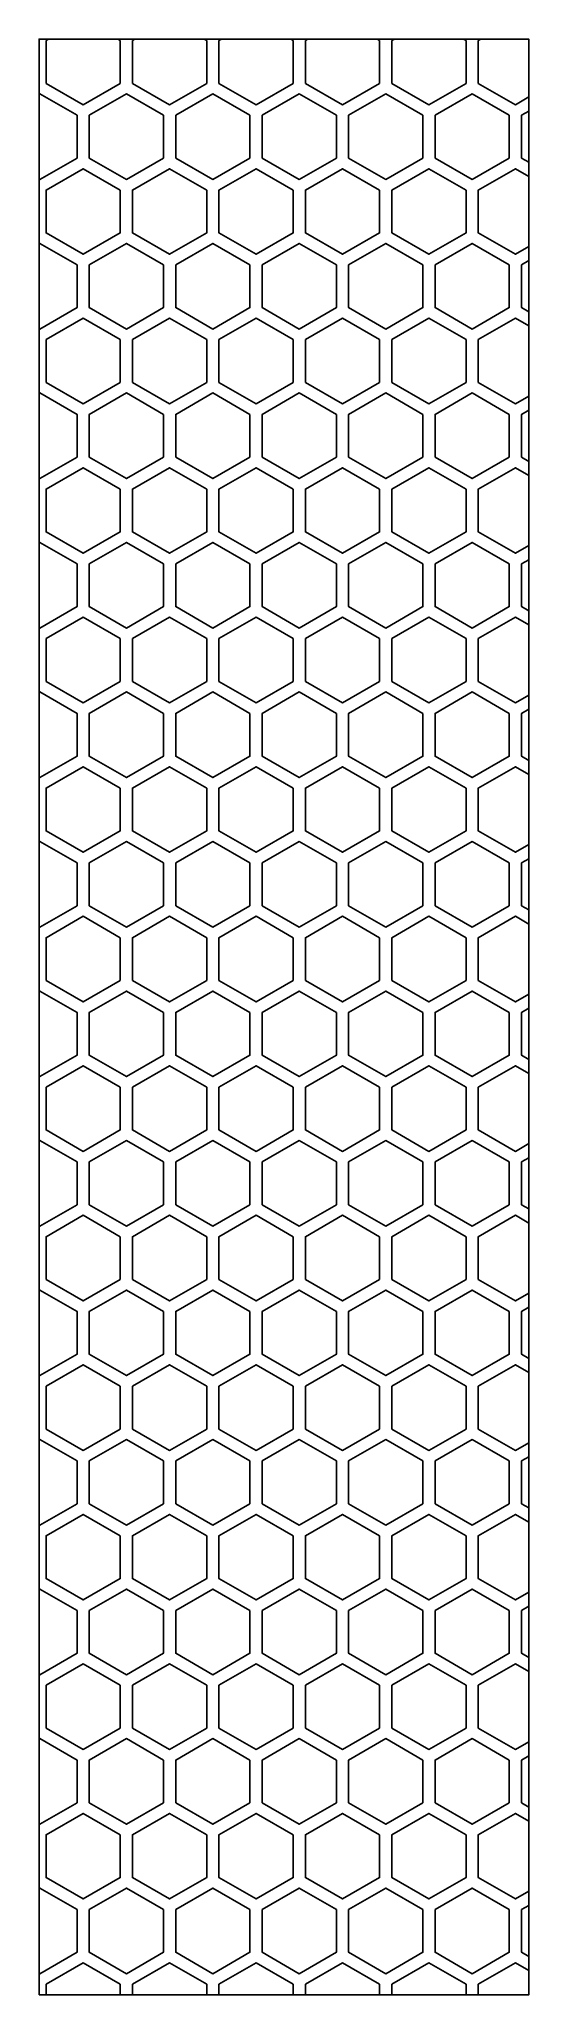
# Model space of a CAD drawing. Header units: millimetres. Extents: x 89.6 to 109.6, y -147.8 to -67.8.
import ezdxf

# ---------------------------------------------------------------- set-up
doc = ezdxf.new("R2010")
doc.units = ezdxf.units.MM
for name, color, linetype in [('outline', 3, 'Continuous'), ('pattern_0001', 2, 'Continuous'), ('pattern_0002', 2, 'Continuous'), ('pattern_0003', 2, 'Continuous'), ('pattern_0004', 2, 'Continuous'), ('pattern_0005', 2, 'Continuous'), ('pattern_0006', 2, 'Continuous'), ('pattern_0007', 2, 'Continuous'), ('pattern_0008', 2, 'Continuous'), ('pattern_0009', 2, 'Continuous'), ('pattern_0010', 2, 'Continuous'), ('pattern_0011', 2, 'Continuous'), ('pattern_0012', 2, 'Continuous'), ('pattern_0013', 2, 'Continuous'), ('pattern_0014', 2, 'Continuous'), ('pattern_0015', 2, 'Continuous'), ('pattern_0016', 2, 'Continuous'), ('pattern_0017', 2, 'Continuous'), ('pattern_0018', 2, 'Continuous'), ('pattern_0019', 2, 'Continuous'), ('pattern_0020', 2, 'Continuous'), ('pattern_0021', 2, 'Continuous'), ('pattern_0022', 2, 'Continuous'), ('pattern_0023', 2, 'Continuous'), ('pattern_0024', 2, 'Continuous'), ('pattern_0025', 2, 'Continuous'), ('pattern_0026', 2, 'Continuous'), ('pattern_0027', 2, 'Continuous'), ('pattern_0028', 2, 'Continuous'), ('pattern_0029', 2, 'Continuous'), ('pattern_0030', 2, 'Continuous'), ('pattern_0031', 2, 'Continuous'), ('pattern_0032', 2, 'Continuous'), ('pattern_0033', 2, 'Continuous'), ('pattern_0034', 2, 'Continuous'), ('pattern_0035', 2, 'Continuous'), ('pattern_0036', 2, 'Continuous'), ('pattern_0037', 2, 'Continuous'), ('pattern_0038', 2, 'Continuous'), ('pattern_0039', 2, 'Continuous'), ('pattern_0040', 2, 'Continuous'), ('pattern_0041', 2, 'Continuous'), ('pattern_0042', 2, 'Continuous'), ('pattern_0043', 2, 'Continuous'), ('pattern_0044', 2, 'Continuous'), ('pattern_0045', 2, 'Continuous'), ('pattern_0046', 2, 'Continuous'), ('pattern_0047', 2, 'Continuous'), ('pattern_0048', 2, 'Continuous'), ('pattern_0049', 2, 'Continuous'), ('pattern_0050', 2, 'Continuous'), ('pattern_0051', 2, 'Continuous'), ('pattern_0052', 2, 'Continuous'), ('pattern_0053', 2, 'Continuous'), ('pattern_0054', 2, 'Continuous'), ('pattern_0055', 2, 'Continuous'), ('pattern_0056', 2, 'Continuous'), ('pattern_0057', 2, 'Continuous'), ('pattern_0058', 2, 'Continuous'), ('pattern_0059', 2, 'Continuous'), ('pattern_0060', 2, 'Continuous'), ('pattern_0061', 2, 'Continuous'), ('pattern_0062', 2, 'Continuous'), ('pattern_0063', 2, 'Continuous'), ('pattern_0064', 2, 'Continuous'), ('pattern_0065', 2, 'Continuous'), ('pattern_0066', 2, 'Continuous'), ('pattern_0067', 2, 'Continuous'), ('pattern_0068', 2, 'Continuous'), ('pattern_0069', 2, 'Continuous'), ('pattern_0070', 2, 'Continuous'), ('pattern_0071', 2, 'Continuous'), ('pattern_0072', 2, 'Continuous'), ('pattern_0073', 2, 'Continuous'), ('pattern_0074', 2, 'Continuous'), ('pattern_0075', 2, 'Continuous'), ('pattern_0076', 2, 'Continuous'), ('pattern_0077', 2, 'Continuous'), ('pattern_0078', 2, 'Continuous'), ('pattern_0079', 2, 'Continuous'), ('pattern_0080', 2, 'Continuous'), ('pattern_0081', 2, 'Continuous'), ('pattern_0082', 2, 'Continuous'), ('pattern_0083', 2, 'Continuous'), ('pattern_0084', 2, 'Continuous'), ('pattern_0085', 2, 'Continuous'), ('pattern_0086', 2, 'Continuous'), ('pattern_0087', 2, 'Continuous'), ('pattern_0088', 2, 'Continuous'), ('pattern_0089', 2, 'Continuous'), ('pattern_0090', 2, 'Continuous'), ('pattern_0091', 2, 'Continuous'), ('pattern_0092', 2, 'Continuous'), ('pattern_0093', 2, 'Continuous'), ('pattern_0094', 2, 'Continuous'), ('pattern_0095', 2, 'Continuous'), ('pattern_0096', 2, 'Continuous'), ('pattern_0097', 2, 'Continuous'), ('pattern_0098', 2, 'Continuous'), ('pattern_0099', 2, 'Continuous'), ('pattern_0100', 2, 'Continuous'), ('pattern_0101', 2, 'Continuous'), ('pattern_0102', 2, 'Continuous'), ('pattern_0103', 2, 'Continuous'), ('pattern_0104', 2, 'Continuous'), ('pattern_0105', 2, 'Continuous'), ('pattern_0106', 2, 'Continuous'), ('pattern_0107', 2, 'Continuous'), ('pattern_0108', 2, 'Continuous'), ('pattern_0109', 2, 'Continuous'), ('pattern_0110', 2, 'Continuous'), ('pattern_0111', 2, 'Continuous'), ('pattern_0112', 2, 'Continuous'), ('pattern_0113', 2, 'Continuous'), ('pattern_0114', 2, 'Continuous'), ('pattern_0115', 2, 'Continuous'), ('pattern_0116', 2, 'Continuous'), ('pattern_0117', 2, 'Continuous'), ('pattern_0118', 2, 'Continuous'), ('pattern_0119', 2, 'Continuous'), ('pattern_0120', 2, 'Continuous'), ('pattern_0121', 2, 'Continuous'), ('pattern_0122', 2, 'Continuous'), ('pattern_0123', 2, 'Continuous'), ('pattern_0124', 2, 'Continuous'), ('pattern_0125', 2, 'Continuous'), ('pattern_0126', 2, 'Continuous'), ('pattern_0127', 2, 'Continuous'), ('pattern_0128', 2, 'Continuous'), ('pattern_0129', 2, 'Continuous'), ('pattern_0130', 2, 'Continuous'), ('pattern_0131', 2, 'Continuous'), ('pattern_0132', 2, 'Continuous'), ('pattern_0133', 2, 'Continuous'), ('pattern_0134', 2, 'Continuous'), ('pattern_0135', 2, 'Continuous'), ('pattern_0136', 2, 'Continuous'), ('pattern_0137', 2, 'Continuous'), ('pattern_0138', 2, 'Continuous'), ('pattern_0139', 2, 'Continuous'), ('pattern_0140', 2, 'Continuous'), ('pattern_0141', 2, 'Continuous'), ('pattern_0142', 2, 'Continuous'), ('pattern_0143', 2, 'Continuous'), ('pattern_0144', 2, 'Continuous'), ('pattern_0145', 2, 'Continuous'), ('pattern_0146', 2, 'Continuous'), ('pattern_0147', 2, 'Continuous'), ('pattern_0148', 2, 'Continuous'), ('pattern_0149', 2, 'Continuous'), ('pattern_0150', 2, 'Continuous'), ('pattern_0151', 2, 'Continuous'), ('pattern_0152', 2, 'Continuous'), ('pattern_0153', 2, 'Continuous'), ('pattern_0154', 2, 'Continuous'), ('pattern_0155', 2, 'Continuous'), ('pattern_0156', 2, 'Continuous'), ('pattern_0157', 2, 'Continuous'), ('pattern_0158', 2, 'Continuous'), ('pattern_0159', 2, 'Continuous'), ('pattern_0160', 2, 'Continuous'), ('pattern_0161', 2, 'Continuous'), ('pattern_0162', 2, 'Continuous'), ('pattern_0163', 2, 'Continuous'), ('pattern_0164', 2, 'Continuous'), ('pattern_0165', 2, 'Continuous'), ('pattern_0166', 2, 'Continuous'), ('pattern_0167', 2, 'Continuous'), ('pattern_0168', 2, 'Continuous'), ('pattern_0169', 2, 'Continuous'), ('pattern_0170', 2, 'Continuous'), ('pattern_0171', 2, 'Continuous'), ('pattern_0172', 2, 'Continuous'), ('pattern_0173', 2, 'Continuous'), ('pattern_0174', 2, 'Continuous'), ('pattern_0175', 2, 'Continuous')]:
    doc.layers.add(name, color=color, linetype=linetype)

msp = doc.modelspace()

# ---------------------------------------------------------------- linework, layer by layer
at = {"layer": 'outline'}
msp.add_lwpolyline([(89.577, -147.793), (109.577, -147.793), (109.577, -67.793), (89.577, -67.793)], close=True, dxfattribs=at)
at = {"layer": 'pattern_0001'}
msp.add_lwpolyline([(89.858, -147.793), (89.858, -147.36), (91.374, -146.485), (92.889, -147.36), (92.889, -147.793)], close=True, dxfattribs=at)
at = {"layer": 'pattern_0002'}
msp.add_lwpolyline([(93.389, -147.793), (93.389, -147.36), (94.905, -146.485), (96.421, -147.36), (96.421, -147.793)], close=True, dxfattribs=at)
at = {"layer": 'pattern_0003'}
msp.add_lwpolyline([(96.921, -147.793), (96.921, -147.36), (98.436, -146.485), (99.952, -147.36), (99.952, -147.793)], close=True, dxfattribs=at)
at = {"layer": 'pattern_0004'}
msp.add_lwpolyline([(100.452, -147.793), (100.452, -147.36), (101.967, -146.485), (103.483, -147.36), (103.483, -147.793)], close=True, dxfattribs=at)
at = {"layer": 'pattern_0005'}
msp.add_lwpolyline([(103.983, -147.793), (103.983, -147.36), (105.498, -146.485), (107.014, -147.36), (107.014, -147.793)], close=True, dxfattribs=at)
at = {"layer": 'pattern_0006'}
msp.add_lwpolyline([(109.577, -147.793), (107.514, -147.793), (107.514, -147.36), (109.029, -146.485), (109.577, -146.801)], close=True, dxfattribs=at)
at = {"layer": 'pattern_0007'}
msp.add_lwpolyline([(89.577, -143.445), (89.608, -143.427), (91.124, -144.302), (91.124, -146.052), (89.608, -146.927), (89.577, -146.909)], close=True, dxfattribs=at)
at = {"layer": 'pattern_0008'}
msp.add_lwpolyline([(94.655, -144.302), (93.139, -143.427), (91.624, -144.302), (91.624, -146.052), (93.139, -146.927), (94.655, -146.052)], close=True, dxfattribs=at)
at = {"layer": 'pattern_0009'}
msp.add_lwpolyline([(98.186, -144.302), (96.671, -143.427), (95.155, -144.302), (95.155, -146.052), (96.671, -146.927), (98.186, -146.052)], close=True, dxfattribs=at)
at = {"layer": 'pattern_0010'}
msp.add_lwpolyline([(101.717, -144.302), (100.202, -143.427), (98.686, -144.302), (98.686, -146.052), (100.202, -146.927), (101.717, -146.052)], close=True, dxfattribs=at)
at = {"layer": 'pattern_0011'}
msp.add_lwpolyline([(105.248, -144.302), (103.733, -143.427), (102.217, -144.302), (102.217, -146.052), (103.733, -146.927), (105.248, -146.052)], close=True, dxfattribs=at)
at = {"layer": 'pattern_0012'}
msp.add_lwpolyline([(108.779, -144.302), (107.264, -143.427), (105.748, -144.302), (105.748, -146.052), (107.264, -146.927), (108.779, -146.052)], close=True, dxfattribs=at)
at = {"layer": 'pattern_0013'}
msp.add_lwpolyline([(109.577, -146.224), (109.279, -146.052), (109.279, -144.302), (109.577, -144.13)], close=True, dxfattribs=at)
at = {"layer": 'pattern_0014'}
msp.add_lwpolyline([(92.889, -141.244), (91.374, -140.369), (89.858, -141.244), (89.858, -142.994), (91.374, -143.869), (92.889, -142.994)], close=True, dxfattribs=at)
at = {"layer": 'pattern_0015'}
msp.add_lwpolyline([(96.421, -141.244), (94.905, -140.369), (93.389, -141.244), (93.389, -142.994), (94.905, -143.869), (96.421, -142.994)], close=True, dxfattribs=at)
at = {"layer": 'pattern_0016'}
msp.add_lwpolyline([(99.952, -141.244), (98.436, -140.369), (96.921, -141.244), (96.921, -142.994), (98.436, -143.869), (99.952, -142.994)], close=True, dxfattribs=at)
at = {"layer": 'pattern_0017'}
msp.add_lwpolyline([(103.483, -141.244), (101.967, -140.369), (100.452, -141.244), (100.452, -142.994), (101.967, -143.869), (103.483, -142.994)], close=True, dxfattribs=at)
at = {"layer": 'pattern_0018'}
msp.add_lwpolyline([(107.014, -141.244), (105.498, -140.369), (103.983, -141.244), (103.983, -142.994), (105.498, -143.869), (107.014, -142.994)], close=True, dxfattribs=at)
at = {"layer": 'pattern_0019'}
msp.add_lwpolyline([(109.577, -143.553), (109.029, -143.869), (107.514, -142.994), (107.514, -141.244), (109.029, -140.369), (109.577, -140.685)], close=True, dxfattribs=at)
at = {"layer": 'pattern_0020'}
msp.add_lwpolyline([(89.577, -137.329), (89.608, -137.311), (91.124, -138.186), (91.124, -139.936), (89.608, -140.811), (89.577, -140.793)], close=True, dxfattribs=at)
at = {"layer": 'pattern_0021'}
msp.add_lwpolyline([(94.655, -138.186), (93.139, -137.311), (91.624, -138.186), (91.624, -139.936), (93.139, -140.811), (94.655, -139.936)], close=True, dxfattribs=at)
at = {"layer": 'pattern_0022'}
msp.add_lwpolyline([(98.186, -138.186), (96.671, -137.311), (95.155, -138.186), (95.155, -139.936), (96.671, -140.811), (98.186, -139.936)], close=True, dxfattribs=at)
at = {"layer": 'pattern_0023'}
msp.add_lwpolyline([(101.717, -138.186), (100.202, -137.311), (98.686, -138.186), (98.686, -139.936), (100.202, -140.811), (101.717, -139.936)], close=True, dxfattribs=at)
at = {"layer": 'pattern_0024'}
msp.add_lwpolyline([(105.248, -138.186), (103.733, -137.311), (102.217, -138.186), (102.217, -139.936), (103.733, -140.811), (105.248, -139.936)], close=True, dxfattribs=at)
at = {"layer": 'pattern_0025'}
msp.add_lwpolyline([(108.779, -138.186), (107.264, -137.311), (105.748, -138.186), (105.748, -139.936), (107.264, -140.811), (108.779, -139.936)], close=True, dxfattribs=at)
at = {"layer": 'pattern_0026'}
msp.add_lwpolyline([(109.577, -140.108), (109.279, -139.936), (109.279, -138.186), (109.577, -138.014)], close=True, dxfattribs=at)
at = {"layer": 'pattern_0027'}
msp.add_lwpolyline([(92.889, -135.128), (91.374, -134.253), (89.858, -135.128), (89.858, -136.878), (91.374, -137.753), (92.889, -136.878)], close=True, dxfattribs=at)
at = {"layer": 'pattern_0028'}
msp.add_lwpolyline([(96.421, -135.128), (94.905, -134.253), (93.389, -135.128), (93.389, -136.878), (94.905, -137.753), (96.421, -136.878)], close=True, dxfattribs=at)
at = {"layer": 'pattern_0029'}
msp.add_lwpolyline([(99.952, -135.128), (98.436, -134.253), (96.921, -135.128), (96.921, -136.878), (98.436, -137.753), (99.952, -136.878)], close=True, dxfattribs=at)
at = {"layer": 'pattern_0030'}
msp.add_lwpolyline([(103.483, -135.128), (101.967, -134.253), (100.452, -135.128), (100.452, -136.878), (101.967, -137.753), (103.483, -136.878)], close=True, dxfattribs=at)
at = {"layer": 'pattern_0031'}
msp.add_lwpolyline([(107.014, -135.128), (105.498, -134.253), (103.983, -135.128), (103.983, -136.878), (105.498, -137.753), (107.014, -136.878)], close=True, dxfattribs=at)
at = {"layer": 'pattern_0032'}
msp.add_lwpolyline([(109.577, -137.437), (109.029, -137.753), (107.514, -136.878), (107.514, -135.128), (109.029, -134.253), (109.577, -134.569)], close=True, dxfattribs=at)
at = {"layer": 'pattern_0033'}
msp.add_lwpolyline([(89.577, -131.213), (89.608, -131.195), (91.124, -132.07), (91.124, -133.82), (89.608, -134.695), (89.577, -134.677)], close=True, dxfattribs=at)
at = {"layer": 'pattern_0034'}
msp.add_lwpolyline([(94.655, -132.07), (93.139, -131.195), (91.624, -132.07), (91.624, -133.82), (93.139, -134.695), (94.655, -133.82)], close=True, dxfattribs=at)
at = {"layer": 'pattern_0035'}
msp.add_lwpolyline([(98.186, -132.07), (96.671, -131.195), (95.155, -132.07), (95.155, -133.82), (96.671, -134.695), (98.186, -133.82)], close=True, dxfattribs=at)
at = {"layer": 'pattern_0036'}
msp.add_lwpolyline([(101.717, -132.07), (100.202, -131.195), (98.686, -132.07), (98.686, -133.82), (100.202, -134.695), (101.717, -133.82)], close=True, dxfattribs=at)
at = {"layer": 'pattern_0037'}
msp.add_lwpolyline([(105.248, -132.07), (103.733, -131.195), (102.217, -132.07), (102.217, -133.82), (103.733, -134.695), (105.248, -133.82)], close=True, dxfattribs=at)
at = {"layer": 'pattern_0038'}
msp.add_lwpolyline([(108.779, -132.07), (107.264, -131.195), (105.748, -132.07), (105.748, -133.82), (107.264, -134.695), (108.779, -133.82)], close=True, dxfattribs=at)
at = {"layer": 'pattern_0039'}
msp.add_lwpolyline([(109.577, -133.992), (109.279, -133.82), (109.279, -132.07), (109.577, -131.898)], close=True, dxfattribs=at)
at = {"layer": 'pattern_0040'}
msp.add_lwpolyline([(92.889, -129.012), (91.374, -128.137), (89.858, -129.012), (89.858, -130.762), (91.374, -131.637), (92.889, -130.762)], close=True, dxfattribs=at)
at = {"layer": 'pattern_0041'}
msp.add_lwpolyline([(96.421, -129.012), (94.905, -128.137), (93.389, -129.012), (93.389, -130.762), (94.905, -131.637), (96.421, -130.762)], close=True, dxfattribs=at)
at = {"layer": 'pattern_0042'}
msp.add_lwpolyline([(99.952, -129.012), (98.436, -128.137), (96.921, -129.012), (96.921, -130.762), (98.436, -131.637), (99.952, -130.762)], close=True, dxfattribs=at)
at = {"layer": 'pattern_0043'}
msp.add_lwpolyline([(103.483, -129.012), (101.967, -128.137), (100.452, -129.012), (100.452, -130.762), (101.967, -131.637), (103.483, -130.762)], close=True, dxfattribs=at)
at = {"layer": 'pattern_0044'}
msp.add_lwpolyline([(107.014, -129.012), (105.498, -128.137), (103.983, -129.012), (103.983, -130.762), (105.498, -131.637), (107.014, -130.762)], close=True, dxfattribs=at)
at = {"layer": 'pattern_0045'}
msp.add_lwpolyline([(109.577, -131.321), (109.029, -131.637), (107.514, -130.762), (107.514, -129.012), (109.029, -128.137), (109.577, -128.453)], close=True, dxfattribs=at)
at = {"layer": 'pattern_0046'}
msp.add_lwpolyline([(89.577, -125.097), (89.608, -125.079), (91.124, -125.954), (91.124, -127.704), (89.608, -128.579), (89.577, -128.561)], close=True, dxfattribs=at)
at = {"layer": 'pattern_0047'}
msp.add_lwpolyline([(94.655, -125.954), (93.139, -125.079), (91.624, -125.954), (91.624, -127.704), (93.139, -128.579), (94.655, -127.704)], close=True, dxfattribs=at)
at = {"layer": 'pattern_0048'}
msp.add_lwpolyline([(98.186, -125.954), (96.671, -125.079), (95.155, -125.954), (95.155, -127.704), (96.671, -128.579), (98.186, -127.704)], close=True, dxfattribs=at)
at = {"layer": 'pattern_0049'}
msp.add_lwpolyline([(101.717, -125.954), (100.202, -125.079), (98.686, -125.954), (98.686, -127.704), (100.202, -128.579), (101.717, -127.704)], close=True, dxfattribs=at)
at = {"layer": 'pattern_0050'}
msp.add_lwpolyline([(105.248, -125.954), (103.733, -125.079), (102.217, -125.954), (102.217, -127.704), (103.733, -128.579), (105.248, -127.704)], close=True, dxfattribs=at)
at = {"layer": 'pattern_0051'}
msp.add_lwpolyline([(108.779, -125.954), (107.264, -125.079), (105.748, -125.954), (105.748, -127.704), (107.264, -128.579), (108.779, -127.704)], close=True, dxfattribs=at)
at = {"layer": 'pattern_0052'}
msp.add_lwpolyline([(109.577, -127.876), (109.279, -127.704), (109.279, -125.954), (109.577, -125.782)], close=True, dxfattribs=at)
at = {"layer": 'pattern_0053'}
msp.add_lwpolyline([(92.889, -122.896), (91.374, -122.021), (89.858, -122.896), (89.858, -124.646), (91.374, -125.521), (92.889, -124.646)], close=True, dxfattribs=at)
at = {"layer": 'pattern_0054'}
msp.add_lwpolyline([(96.421, -122.896), (94.905, -122.021), (93.389, -122.896), (93.389, -124.646), (94.905, -125.521), (96.421, -124.646)], close=True, dxfattribs=at)
at = {"layer": 'pattern_0055'}
msp.add_lwpolyline([(99.952, -122.896), (98.436, -122.021), (96.921, -122.896), (96.921, -124.646), (98.436, -125.521), (99.952, -124.646)], close=True, dxfattribs=at)
at = {"layer": 'pattern_0056'}
msp.add_lwpolyline([(103.483, -122.896), (101.967, -122.021), (100.452, -122.896), (100.452, -124.646), (101.967, -125.521), (103.483, -124.646)], close=True, dxfattribs=at)
at = {"layer": 'pattern_0057'}
msp.add_lwpolyline([(107.014, -122.896), (105.498, -122.021), (103.983, -122.896), (103.983, -124.646), (105.498, -125.521), (107.014, -124.646)], close=True, dxfattribs=at)
at = {"layer": 'pattern_0058'}
msp.add_lwpolyline([(109.577, -125.205), (109.029, -125.521), (107.514, -124.646), (107.514, -122.896), (109.029, -122.021), (109.577, -122.337)], close=True, dxfattribs=at)
at = {"layer": 'pattern_0059'}
msp.add_lwpolyline([(89.577, -118.981), (89.608, -118.963), (91.124, -119.838), (91.124, -121.588), (89.608, -122.463), (89.577, -122.445)], close=True, dxfattribs=at)
at = {"layer": 'pattern_0060'}
msp.add_lwpolyline([(94.655, -119.838), (93.139, -118.963), (91.624, -119.838), (91.624, -121.588), (93.139, -122.463), (94.655, -121.588)], close=True, dxfattribs=at)
at = {"layer": 'pattern_0061'}
msp.add_lwpolyline([(98.186, -119.838), (96.671, -118.963), (95.155, -119.838), (95.155, -121.588), (96.671, -122.463), (98.186, -121.588)], close=True, dxfattribs=at)
at = {"layer": 'pattern_0062'}
msp.add_lwpolyline([(101.717, -119.838), (100.202, -118.963), (98.686, -119.838), (98.686, -121.588), (100.202, -122.463), (101.717, -121.588)], close=True, dxfattribs=at)
at = {"layer": 'pattern_0063'}
msp.add_lwpolyline([(105.248, -119.838), (103.733, -118.963), (102.217, -119.838), (102.217, -121.588), (103.733, -122.463), (105.248, -121.588)], close=True, dxfattribs=at)
at = {"layer": 'pattern_0064'}
msp.add_lwpolyline([(108.779, -119.838), (107.264, -118.963), (105.748, -119.838), (105.748, -121.588), (107.264, -122.463), (108.779, -121.588)], close=True, dxfattribs=at)
at = {"layer": 'pattern_0065'}
msp.add_lwpolyline([(109.577, -121.76), (109.279, -121.588), (109.279, -119.838), (109.577, -119.666)], close=True, dxfattribs=at)
at = {"layer": 'pattern_0066'}
msp.add_lwpolyline([(92.889, -116.78), (91.374, -115.905), (89.858, -116.78), (89.858, -118.53), (91.374, -119.405), (92.889, -118.53)], close=True, dxfattribs=at)
at = {"layer": 'pattern_0067'}
msp.add_lwpolyline([(96.421, -116.78), (94.905, -115.905), (93.389, -116.78), (93.389, -118.53), (94.905, -119.405), (96.421, -118.53)], close=True, dxfattribs=at)
at = {"layer": 'pattern_0068'}
msp.add_lwpolyline([(99.952, -116.78), (98.436, -115.905), (96.921, -116.78), (96.921, -118.53), (98.436, -119.405), (99.952, -118.53)], close=True, dxfattribs=at)
at = {"layer": 'pattern_0069'}
msp.add_lwpolyline([(103.483, -116.78), (101.967, -115.905), (100.452, -116.78), (100.452, -118.53), (101.967, -119.405), (103.483, -118.53)], close=True, dxfattribs=at)
at = {"layer": 'pattern_0070'}
msp.add_lwpolyline([(107.014, -116.78), (105.498, -115.905), (103.983, -116.78), (103.983, -118.53), (105.498, -119.405), (107.014, -118.53)], close=True, dxfattribs=at)
at = {"layer": 'pattern_0071'}
msp.add_lwpolyline([(109.577, -119.089), (109.029, -119.405), (107.514, -118.53), (107.514, -116.78), (109.029, -115.905), (109.577, -116.221)], close=True, dxfattribs=at)
at = {"layer": 'pattern_0072'}
msp.add_lwpolyline([(89.577, -112.865), (89.608, -112.847), (91.124, -113.722), (91.124, -115.472), (89.608, -116.347), (89.577, -116.329)], close=True, dxfattribs=at)
at = {"layer": 'pattern_0073'}
msp.add_lwpolyline([(94.655, -113.722), (93.139, -112.847), (91.624, -113.722), (91.624, -115.472), (93.139, -116.347), (94.655, -115.472)], close=True, dxfattribs=at)
at = {"layer": 'pattern_0074'}
msp.add_lwpolyline([(98.186, -113.722), (96.671, -112.847), (95.155, -113.722), (95.155, -115.472), (96.671, -116.347), (98.186, -115.472)], close=True, dxfattribs=at)
at = {"layer": 'pattern_0075'}
msp.add_lwpolyline([(101.717, -113.722), (100.202, -112.847), (98.686, -113.722), (98.686, -115.472), (100.202, -116.347), (101.717, -115.472)], close=True, dxfattribs=at)
at = {"layer": 'pattern_0076'}
msp.add_lwpolyline([(105.248, -113.722), (103.733, -112.847), (102.217, -113.722), (102.217, -115.472), (103.733, -116.347), (105.248, -115.472)], close=True, dxfattribs=at)
at = {"layer": 'pattern_0077'}
msp.add_lwpolyline([(108.779, -113.722), (107.264, -112.847), (105.748, -113.722), (105.748, -115.472), (107.264, -116.347), (108.779, -115.472)], close=True, dxfattribs=at)
at = {"layer": 'pattern_0078'}
msp.add_lwpolyline([(109.577, -115.644), (109.279, -115.472), (109.279, -113.722), (109.577, -113.55)], close=True, dxfattribs=at)
at = {"layer": 'pattern_0079'}
msp.add_lwpolyline([(92.889, -110.664), (91.374, -109.789), (89.858, -110.664), (89.858, -112.414), (91.374, -113.289), (92.889, -112.414)], close=True, dxfattribs=at)
at = {"layer": 'pattern_0080'}
msp.add_lwpolyline([(96.421, -110.664), (94.905, -109.789), (93.389, -110.664), (93.389, -112.414), (94.905, -113.289), (96.421, -112.414)], close=True, dxfattribs=at)
at = {"layer": 'pattern_0081'}
msp.add_lwpolyline([(99.952, -110.664), (98.436, -109.789), (96.921, -110.664), (96.921, -112.414), (98.436, -113.289), (99.952, -112.414)], close=True, dxfattribs=at)
at = {"layer": 'pattern_0082'}
msp.add_lwpolyline([(103.483, -110.664), (101.967, -109.789), (100.452, -110.664), (100.452, -112.414), (101.967, -113.289), (103.483, -112.414)], close=True, dxfattribs=at)
at = {"layer": 'pattern_0083'}
msp.add_lwpolyline([(107.014, -110.664), (105.498, -109.789), (103.983, -110.664), (103.983, -112.414), (105.498, -113.289), (107.014, -112.414)], close=True, dxfattribs=at)
at = {"layer": 'pattern_0084'}
msp.add_lwpolyline([(109.577, -112.973), (109.029, -113.289), (107.514, -112.414), (107.514, -110.664), (109.029, -109.789), (109.577, -110.105)], close=True, dxfattribs=at)
at = {"layer": 'pattern_0085'}
msp.add_lwpolyline([(89.577, -106.749), (89.608, -106.731), (91.124, -107.606), (91.124, -109.356), (89.608, -110.231), (89.577, -110.213)], close=True, dxfattribs=at)
at = {"layer": 'pattern_0086'}
msp.add_lwpolyline([(94.655, -107.606), (93.139, -106.731), (91.624, -107.606), (91.624, -109.356), (93.139, -110.231), (94.655, -109.356)], close=True, dxfattribs=at)
at = {"layer": 'pattern_0087'}
msp.add_lwpolyline([(98.186, -107.606), (96.671, -106.731), (95.155, -107.606), (95.155, -109.356), (96.671, -110.231), (98.186, -109.356)], close=True, dxfattribs=at)
at = {"layer": 'pattern_0088'}
msp.add_lwpolyline([(101.717, -107.606), (100.202, -106.731), (98.686, -107.606), (98.686, -109.356), (100.202, -110.231), (101.717, -109.356)], close=True, dxfattribs=at)
at = {"layer": 'pattern_0089'}
msp.add_lwpolyline([(105.248, -107.606), (103.733, -106.731), (102.217, -107.606), (102.217, -109.356), (103.733, -110.231), (105.248, -109.356)], close=True, dxfattribs=at)
at = {"layer": 'pattern_0090'}
msp.add_lwpolyline([(108.779, -107.606), (107.264, -106.731), (105.748, -107.606), (105.748, -109.356), (107.264, -110.231), (108.779, -109.356)], close=True, dxfattribs=at)
at = {"layer": 'pattern_0091'}
msp.add_lwpolyline([(109.577, -109.528), (109.279, -109.356), (109.279, -107.606), (109.577, -107.434)], close=True, dxfattribs=at)
at = {"layer": 'pattern_0092'}
msp.add_lwpolyline([(92.889, -104.548), (91.374, -103.673), (89.858, -104.548), (89.858, -106.298), (91.374, -107.173), (92.889, -106.298)], close=True, dxfattribs=at)
at = {"layer": 'pattern_0093'}
msp.add_lwpolyline([(96.421, -104.548), (94.905, -103.673), (93.389, -104.548), (93.389, -106.298), (94.905, -107.173), (96.421, -106.298)], close=True, dxfattribs=at)
at = {"layer": 'pattern_0094'}
msp.add_lwpolyline([(99.952, -104.548), (98.436, -103.673), (96.921, -104.548), (96.921, -106.298), (98.436, -107.173), (99.952, -106.298)], close=True, dxfattribs=at)
at = {"layer": 'pattern_0095'}
msp.add_lwpolyline([(103.483, -104.548), (101.967, -103.673), (100.452, -104.548), (100.452, -106.298), (101.967, -107.173), (103.483, -106.298)], close=True, dxfattribs=at)
at = {"layer": 'pattern_0096'}
msp.add_lwpolyline([(107.014, -104.548), (105.498, -103.673), (103.983, -104.548), (103.983, -106.298), (105.498, -107.173), (107.014, -106.298)], close=True, dxfattribs=at)
at = {"layer": 'pattern_0097'}
msp.add_lwpolyline([(109.577, -106.856), (109.029, -107.173), (107.514, -106.298), (107.514, -104.548), (109.029, -103.673), (109.577, -103.989)], close=True, dxfattribs=at)
at = {"layer": 'pattern_0098'}
msp.add_lwpolyline([(89.577, -100.633), (89.608, -100.615), (91.124, -101.49), (91.124, -103.24), (89.608, -104.115), (89.577, -104.097)], close=True, dxfattribs=at)
at = {"layer": 'pattern_0099'}
msp.add_lwpolyline([(94.655, -101.49), (93.139, -100.615), (91.624, -101.49), (91.624, -103.24), (93.139, -104.115), (94.655, -103.24)], close=True, dxfattribs=at)
at = {"layer": 'pattern_0100'}
msp.add_lwpolyline([(98.186, -101.49), (96.671, -100.615), (95.155, -101.49), (95.155, -103.24), (96.671, -104.115), (98.186, -103.24)], close=True, dxfattribs=at)
at = {"layer": 'pattern_0101'}
msp.add_lwpolyline([(101.717, -101.49), (100.202, -100.615), (98.686, -101.49), (98.686, -103.24), (100.202, -104.115), (101.717, -103.24)], close=True, dxfattribs=at)
at = {"layer": 'pattern_0102'}
msp.add_lwpolyline([(105.248, -101.49), (103.733, -100.615), (102.217, -101.49), (102.217, -103.24), (103.733, -104.115), (105.248, -103.24)], close=True, dxfattribs=at)
at = {"layer": 'pattern_0103'}
msp.add_lwpolyline([(108.779, -101.49), (107.264, -100.615), (105.748, -101.49), (105.748, -103.24), (107.264, -104.115), (108.779, -103.24)], close=True, dxfattribs=at)
at = {"layer": 'pattern_0104'}
msp.add_lwpolyline([(109.577, -103.412), (109.279, -103.24), (109.279, -101.49), (109.577, -101.318)], close=True, dxfattribs=at)
at = {"layer": 'pattern_0105'}
msp.add_lwpolyline([(92.889, -98.432), (91.374, -97.557), (89.858, -98.432), (89.858, -100.182), (91.374, -101.057), (92.889, -100.182)], close=True, dxfattribs=at)
at = {"layer": 'pattern_0106'}
msp.add_lwpolyline([(96.421, -98.432), (94.905, -97.557), (93.389, -98.432), (93.389, -100.182), (94.905, -101.057), (96.421, -100.182)], close=True, dxfattribs=at)
at = {"layer": 'pattern_0107'}
msp.add_lwpolyline([(99.952, -98.432), (98.436, -97.557), (96.921, -98.432), (96.921, -100.182), (98.436, -101.057), (99.952, -100.182)], close=True, dxfattribs=at)
at = {"layer": 'pattern_0108'}
msp.add_lwpolyline([(103.483, -98.432), (101.967, -97.557), (100.452, -98.432), (100.452, -100.182), (101.967, -101.057), (103.483, -100.182)], close=True, dxfattribs=at)
at = {"layer": 'pattern_0109'}
msp.add_lwpolyline([(107.014, -98.432), (105.498, -97.557), (103.983, -98.432), (103.983, -100.182), (105.498, -101.057), (107.014, -100.182)], close=True, dxfattribs=at)
at = {"layer": 'pattern_0110'}
msp.add_lwpolyline([(109.577, -100.74), (109.029, -101.057), (107.514, -100.182), (107.514, -98.432), (109.029, -97.557), (109.577, -97.873)], close=True, dxfattribs=at)
at = {"layer": 'pattern_0111'}
msp.add_lwpolyline([(89.577, -94.517), (89.608, -94.499), (91.124, -95.374), (91.124, -97.124), (89.608, -97.999), (89.577, -97.981)], close=True, dxfattribs=at)
at = {"layer": 'pattern_0112'}
msp.add_lwpolyline([(94.655, -95.374), (93.139, -94.499), (91.624, -95.374), (91.624, -97.124), (93.139, -97.999), (94.655, -97.124)], close=True, dxfattribs=at)
at = {"layer": 'pattern_0113'}
msp.add_lwpolyline([(98.186, -95.374), (96.671, -94.499), (95.155, -95.374), (95.155, -97.124), (96.671, -97.999), (98.186, -97.124)], close=True, dxfattribs=at)
at = {"layer": 'pattern_0114'}
msp.add_lwpolyline([(101.717, -95.374), (100.202, -94.499), (98.686, -95.374), (98.686, -97.124), (100.202, -97.999), (101.717, -97.124)], close=True, dxfattribs=at)
at = {"layer": 'pattern_0115'}
msp.add_lwpolyline([(105.248, -95.374), (103.733, -94.499), (102.217, -95.374), (102.217, -97.124), (103.733, -97.999), (105.248, -97.124)], close=True, dxfattribs=at)
at = {"layer": 'pattern_0116'}
msp.add_lwpolyline([(108.779, -95.374), (107.264, -94.499), (105.748, -95.374), (105.748, -97.124), (107.264, -97.999), (108.779, -97.124)], close=True, dxfattribs=at)
at = {"layer": 'pattern_0117'}
msp.add_lwpolyline([(109.577, -97.296), (109.279, -97.124), (109.279, -95.374), (109.577, -95.202)], close=True, dxfattribs=at)
at = {"layer": 'pattern_0118'}
msp.add_lwpolyline([(92.889, -92.316), (91.374, -91.441), (89.858, -92.316), (89.858, -94.066), (91.374, -94.941), (92.889, -94.066)], close=True, dxfattribs=at)
at = {"layer": 'pattern_0119'}
msp.add_lwpolyline([(96.421, -92.316), (94.905, -91.441), (93.389, -92.316), (93.389, -94.066), (94.905, -94.941), (96.421, -94.066)], close=True, dxfattribs=at)
at = {"layer": 'pattern_0120'}
msp.add_lwpolyline([(99.952, -92.316), (98.436, -91.441), (96.921, -92.316), (96.921, -94.066), (98.436, -94.941), (99.952, -94.066)], close=True, dxfattribs=at)
at = {"layer": 'pattern_0121'}
msp.add_lwpolyline([(103.483, -92.316), (101.967, -91.441), (100.452, -92.316), (100.452, -94.066), (101.967, -94.941), (103.483, -94.066)], close=True, dxfattribs=at)
at = {"layer": 'pattern_0122'}
msp.add_lwpolyline([(107.014, -92.316), (105.498, -91.441), (103.983, -92.316), (103.983, -94.066), (105.498, -94.941), (107.014, -94.066)], close=True, dxfattribs=at)
at = {"layer": 'pattern_0123'}
msp.add_lwpolyline([(109.577, -94.624), (109.029, -94.941), (107.514, -94.066), (107.514, -92.316), (109.029, -91.441), (109.577, -91.757)], close=True, dxfattribs=at)
at = {"layer": 'pattern_0124'}
msp.add_lwpolyline([(89.577, -88.401), (89.608, -88.383), (91.124, -89.258), (91.124, -91.008), (89.608, -91.883), (89.577, -91.865)], close=True, dxfattribs=at)
at = {"layer": 'pattern_0125'}
msp.add_lwpolyline([(94.655, -89.258), (93.139, -88.383), (91.624, -89.258), (91.624, -91.008), (93.139, -91.883), (94.655, -91.008)], close=True, dxfattribs=at)
at = {"layer": 'pattern_0126'}
msp.add_lwpolyline([(98.186, -89.258), (96.671, -88.383), (95.155, -89.258), (95.155, -91.008), (96.671, -91.883), (98.186, -91.008)], close=True, dxfattribs=at)
at = {"layer": 'pattern_0127'}
msp.add_lwpolyline([(101.717, -89.258), (100.202, -88.383), (98.686, -89.258), (98.686, -91.008), (100.202, -91.883), (101.717, -91.008)], close=True, dxfattribs=at)
at = {"layer": 'pattern_0128'}
msp.add_lwpolyline([(105.248, -89.258), (103.733, -88.383), (102.217, -89.258), (102.217, -91.008), (103.733, -91.883), (105.248, -91.008)], close=True, dxfattribs=at)
at = {"layer": 'pattern_0129'}
msp.add_lwpolyline([(108.779, -89.258), (107.264, -88.383), (105.748, -89.258), (105.748, -91.008), (107.264, -91.883), (108.779, -91.008)], close=True, dxfattribs=at)
at = {"layer": 'pattern_0130'}
msp.add_lwpolyline([(109.577, -91.18), (109.279, -91.008), (109.279, -89.258), (109.577, -89.086)], close=True, dxfattribs=at)
at = {"layer": 'pattern_0131'}
msp.add_lwpolyline([(92.889, -86.2), (91.374, -85.325), (89.858, -86.2), (89.858, -87.95), (91.374, -88.825), (92.889, -87.95)], close=True, dxfattribs=at)
at = {"layer": 'pattern_0132'}
msp.add_lwpolyline([(96.421, -86.2), (94.905, -85.325), (93.389, -86.2), (93.389, -87.95), (94.905, -88.825), (96.421, -87.95)], close=True, dxfattribs=at)
at = {"layer": 'pattern_0133'}
msp.add_lwpolyline([(99.952, -86.2), (98.436, -85.325), (96.921, -86.2), (96.921, -87.95), (98.436, -88.825), (99.952, -87.95)], close=True, dxfattribs=at)
at = {"layer": 'pattern_0134'}
msp.add_lwpolyline([(103.483, -86.2), (101.967, -85.325), (100.452, -86.2), (100.452, -87.95), (101.967, -88.825), (103.483, -87.95)], close=True, dxfattribs=at)
at = {"layer": 'pattern_0135'}
msp.add_lwpolyline([(107.014, -86.2), (105.498, -85.325), (103.983, -86.2), (103.983, -87.95), (105.498, -88.825), (107.014, -87.95)], close=True, dxfattribs=at)
at = {"layer": 'pattern_0136'}
msp.add_lwpolyline([(109.577, -88.508), (109.029, -88.825), (107.514, -87.95), (107.514, -86.2), (109.029, -85.325), (109.577, -85.641)], close=True, dxfattribs=at)
at = {"layer": 'pattern_0137'}
msp.add_lwpolyline([(89.577, -82.285), (89.608, -82.267), (91.124, -83.142), (91.124, -84.892), (89.608, -85.767), (89.577, -85.749)], close=True, dxfattribs=at)
at = {"layer": 'pattern_0138'}
msp.add_lwpolyline([(94.655, -83.142), (93.139, -82.267), (91.624, -83.142), (91.624, -84.892), (93.139, -85.767), (94.655, -84.892)], close=True, dxfattribs=at)
at = {"layer": 'pattern_0139'}
msp.add_lwpolyline([(98.186, -83.142), (96.671, -82.267), (95.155, -83.142), (95.155, -84.892), (96.671, -85.767), (98.186, -84.892)], close=True, dxfattribs=at)
at = {"layer": 'pattern_0140'}
msp.add_lwpolyline([(101.717, -83.142), (100.202, -82.267), (98.686, -83.142), (98.686, -84.892), (100.202, -85.767), (101.717, -84.892)], close=True, dxfattribs=at)
at = {"layer": 'pattern_0141'}
msp.add_lwpolyline([(105.248, -83.142), (103.733, -82.267), (102.217, -83.142), (102.217, -84.892), (103.733, -85.767), (105.248, -84.892)], close=True, dxfattribs=at)
at = {"layer": 'pattern_0142'}
msp.add_lwpolyline([(108.779, -83.142), (107.264, -82.267), (105.748, -83.142), (105.748, -84.892), (107.264, -85.767), (108.779, -84.892)], close=True, dxfattribs=at)
at = {"layer": 'pattern_0143'}
msp.add_lwpolyline([(109.577, -85.064), (109.279, -84.892), (109.279, -83.142), (109.577, -82.97)], close=True, dxfattribs=at)
at = {"layer": 'pattern_0144'}
msp.add_lwpolyline([(92.889, -80.084), (91.374, -79.209), (89.858, -80.084), (89.858, -81.834), (91.374, -82.709), (92.889, -81.834)], close=True, dxfattribs=at)
at = {"layer": 'pattern_0145'}
msp.add_lwpolyline([(96.421, -80.084), (94.905, -79.209), (93.389, -80.084), (93.389, -81.834), (94.905, -82.709), (96.421, -81.834)], close=True, dxfattribs=at)
at = {"layer": 'pattern_0146'}
msp.add_lwpolyline([(99.952, -80.084), (98.436, -79.209), (96.921, -80.084), (96.921, -81.834), (98.436, -82.709), (99.952, -81.834)], close=True, dxfattribs=at)
at = {"layer": 'pattern_0147'}
msp.add_lwpolyline([(103.483, -80.084), (101.967, -79.209), (100.452, -80.084), (100.452, -81.834), (101.967, -82.709), (103.483, -81.834)], close=True, dxfattribs=at)
at = {"layer": 'pattern_0148'}
msp.add_lwpolyline([(107.014, -80.084), (105.498, -79.209), (103.983, -80.084), (103.983, -81.834), (105.498, -82.709), (107.014, -81.834)], close=True, dxfattribs=at)
at = {"layer": 'pattern_0149'}
msp.add_lwpolyline([(109.577, -82.392), (109.029, -82.709), (107.514, -81.834), (107.514, -80.084), (109.029, -79.209), (109.577, -79.525)], close=True, dxfattribs=at)
at = {"layer": 'pattern_0150'}
msp.add_lwpolyline([(89.577, -76.169), (89.608, -76.151), (91.124, -77.026), (91.124, -78.776), (89.608, -79.651), (89.577, -79.633)], close=True, dxfattribs=at)
at = {"layer": 'pattern_0151'}
msp.add_lwpolyline([(94.655, -77.026), (93.139, -76.151), (91.624, -77.026), (91.624, -78.776), (93.139, -79.651), (94.655, -78.776)], close=True, dxfattribs=at)
at = {"layer": 'pattern_0152'}
msp.add_lwpolyline([(98.186, -77.026), (96.671, -76.151), (95.155, -77.026), (95.155, -78.776), (96.671, -79.651), (98.186, -78.776)], close=True, dxfattribs=at)
at = {"layer": 'pattern_0153'}
msp.add_lwpolyline([(101.717, -77.026), (100.202, -76.151), (98.686, -77.026), (98.686, -78.776), (100.202, -79.651), (101.717, -78.776)], close=True, dxfattribs=at)
at = {"layer": 'pattern_0154'}
msp.add_lwpolyline([(105.248, -77.026), (103.733, -76.151), (102.217, -77.026), (102.217, -78.776), (103.733, -79.651), (105.248, -78.776)], close=True, dxfattribs=at)
at = {"layer": 'pattern_0155'}
msp.add_lwpolyline([(108.779, -77.026), (107.264, -76.151), (105.748, -77.026), (105.748, -78.776), (107.264, -79.651), (108.779, -78.776)], close=True, dxfattribs=at)
at = {"layer": 'pattern_0156'}
msp.add_lwpolyline([(109.577, -78.948), (109.279, -78.776), (109.279, -77.026), (109.577, -76.854)], close=True, dxfattribs=at)
at = {"layer": 'pattern_0157'}
msp.add_lwpolyline([(92.889, -73.968), (91.374, -73.093), (89.858, -73.968), (89.858, -75.718), (91.374, -76.593), (92.889, -75.718)], close=True, dxfattribs=at)
at = {"layer": 'pattern_0158'}
msp.add_lwpolyline([(96.421, -73.968), (94.905, -73.093), (93.389, -73.968), (93.389, -75.718), (94.905, -76.593), (96.421, -75.718)], close=True, dxfattribs=at)
at = {"layer": 'pattern_0159'}
msp.add_lwpolyline([(99.952, -73.968), (98.436, -73.093), (96.921, -73.968), (96.921, -75.718), (98.436, -76.593), (99.952, -75.718)], close=True, dxfattribs=at)
at = {"layer": 'pattern_0160'}
msp.add_lwpolyline([(103.483, -73.968), (101.967, -73.093), (100.452, -73.968), (100.452, -75.718), (101.967, -76.593), (103.483, -75.718)], close=True, dxfattribs=at)
at = {"layer": 'pattern_0161'}
msp.add_lwpolyline([(107.014, -73.968), (105.498, -73.093), (103.983, -73.968), (103.983, -75.718), (105.498, -76.593), (107.014, -75.718)], close=True, dxfattribs=at)
at = {"layer": 'pattern_0162'}
msp.add_lwpolyline([(109.577, -76.276), (109.029, -76.593), (107.514, -75.718), (107.514, -73.968), (109.029, -73.093), (109.577, -73.409)], close=True, dxfattribs=at)
at = {"layer": 'pattern_0163'}
msp.add_lwpolyline([(89.577, -70.053), (89.608, -70.035), (91.124, -70.91), (91.124, -72.66), (89.608, -73.535), (89.577, -73.517)], close=True, dxfattribs=at)
at = {"layer": 'pattern_0164'}
msp.add_lwpolyline([(94.655, -70.91), (93.139, -70.035), (91.624, -70.91), (91.624, -72.66), (93.139, -73.535), (94.655, -72.66)], close=True, dxfattribs=at)
at = {"layer": 'pattern_0165'}
msp.add_lwpolyline([(98.186, -70.91), (96.671, -70.035), (95.155, -70.91), (95.155, -72.66), (96.671, -73.535), (98.186, -72.66)], close=True, dxfattribs=at)
at = {"layer": 'pattern_0166'}
msp.add_lwpolyline([(101.717, -70.91), (100.202, -70.035), (98.686, -70.91), (98.686, -72.66), (100.202, -73.535), (101.717, -72.66)], close=True, dxfattribs=at)
at = {"layer": 'pattern_0167'}
msp.add_lwpolyline([(105.248, -70.91), (103.733, -70.035), (102.217, -70.91), (102.217, -72.66), (103.733, -73.535), (105.248, -72.66)], close=True, dxfattribs=at)
at = {"layer": 'pattern_0168'}
msp.add_lwpolyline([(108.779, -70.91), (107.264, -70.035), (105.748, -70.91), (105.748, -72.66), (107.264, -73.535), (108.779, -72.66)], close=True, dxfattribs=at)
at = {"layer": 'pattern_0169'}
msp.add_lwpolyline([(109.577, -72.832), (109.279, -72.66), (109.279, -70.91), (109.577, -70.738)], close=True, dxfattribs=at)
at = {"layer": 'pattern_0170'}
msp.add_lwpolyline([(92.788, -67.793), (92.889, -67.852), (92.889, -69.602), (91.374, -70.477), (89.858, -69.602), (89.858, -67.852), (89.96, -67.793)], close=True, dxfattribs=at)
at = {"layer": 'pattern_0171'}
msp.add_lwpolyline([(96.319, -67.793), (96.421, -67.852), (96.421, -69.602), (94.905, -70.477), (93.389, -69.602), (93.389, -67.852), (93.491, -67.793)], close=True, dxfattribs=at)
at = {"layer": 'pattern_0172'}
msp.add_lwpolyline([(99.85, -67.793), (99.952, -67.852), (99.952, -69.602), (98.436, -70.477), (96.921, -69.602), (96.921, -67.852), (97.022, -67.793)], close=True, dxfattribs=at)
at = {"layer": 'pattern_0173'}
msp.add_lwpolyline([(103.381, -67.793), (103.483, -67.852), (103.483, -69.602), (101.967, -70.477), (100.452, -69.602), (100.452, -67.852), (100.553, -67.793)], close=True, dxfattribs=at)
at = {"layer": 'pattern_0174'}
msp.add_lwpolyline([(106.912, -67.793), (107.014, -67.852), (107.014, -69.602), (105.498, -70.477), (103.983, -69.602), (103.983, -67.852), (104.084, -67.793)], close=True, dxfattribs=at)
at = {"layer": 'pattern_0175'}
msp.add_lwpolyline([(109.577, -67.793), (109.577, -70.16), (109.029, -70.477), (107.514, -69.602), (107.514, -67.852), (107.615, -67.793)], close=True, dxfattribs=at)

doc.saveas('drawing.dxf')
